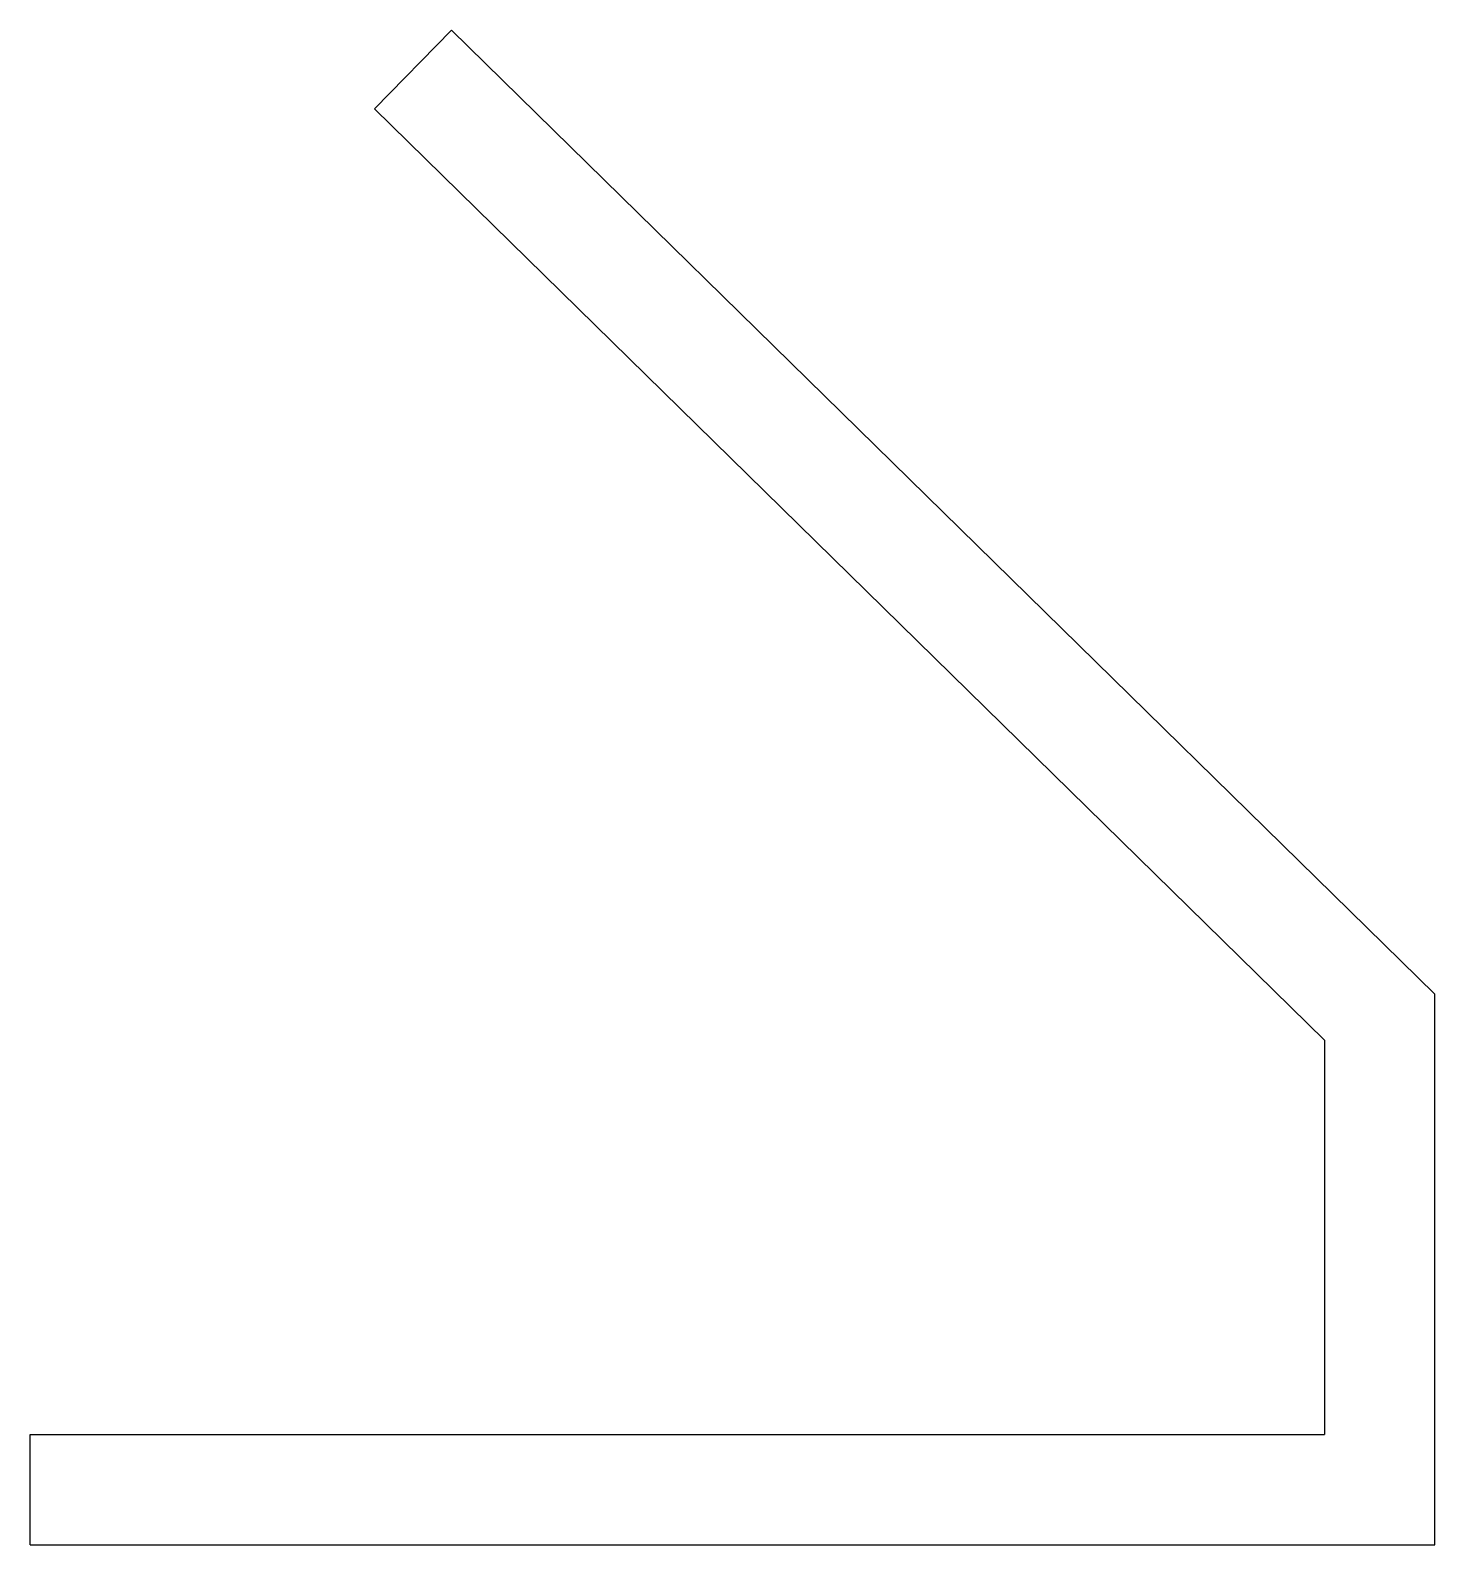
# Model space of a CAD drawing. Header units: millimetres. Extents: x -71.7 to -20.7, y -20 to 35.
import ezdxf

# ---------------------------------------------------------------- set-up
doc = ezdxf.new("R2010")
doc.units = ezdxf.units.MM

msp = doc.modelspace()

# ---------------------------------------------------------------- linework, layer by layer
at = {"color": 7, "linetype": 'Continuous', "lineweight": 25}
for p, q in [((-59.218, 32.147), (-56.417, 35.004)), ((-56.417, 35.004), (-20.714, 0)), ((-24.714, -1.68), (-59.218, 32.147)), ((-20.714, -20), (-20.714, 0)), ((-24.714, -1.68), (-24.714, -16)), ((-71.714, -20), (-71.714, -16)), ((-71.714, -16), (-24.714, -16)), ((-71.714, -20), (-20.714, -20))]:
    msp.add_line(p, q, dxfattribs=at)

doc.saveas('drawing.dxf')
